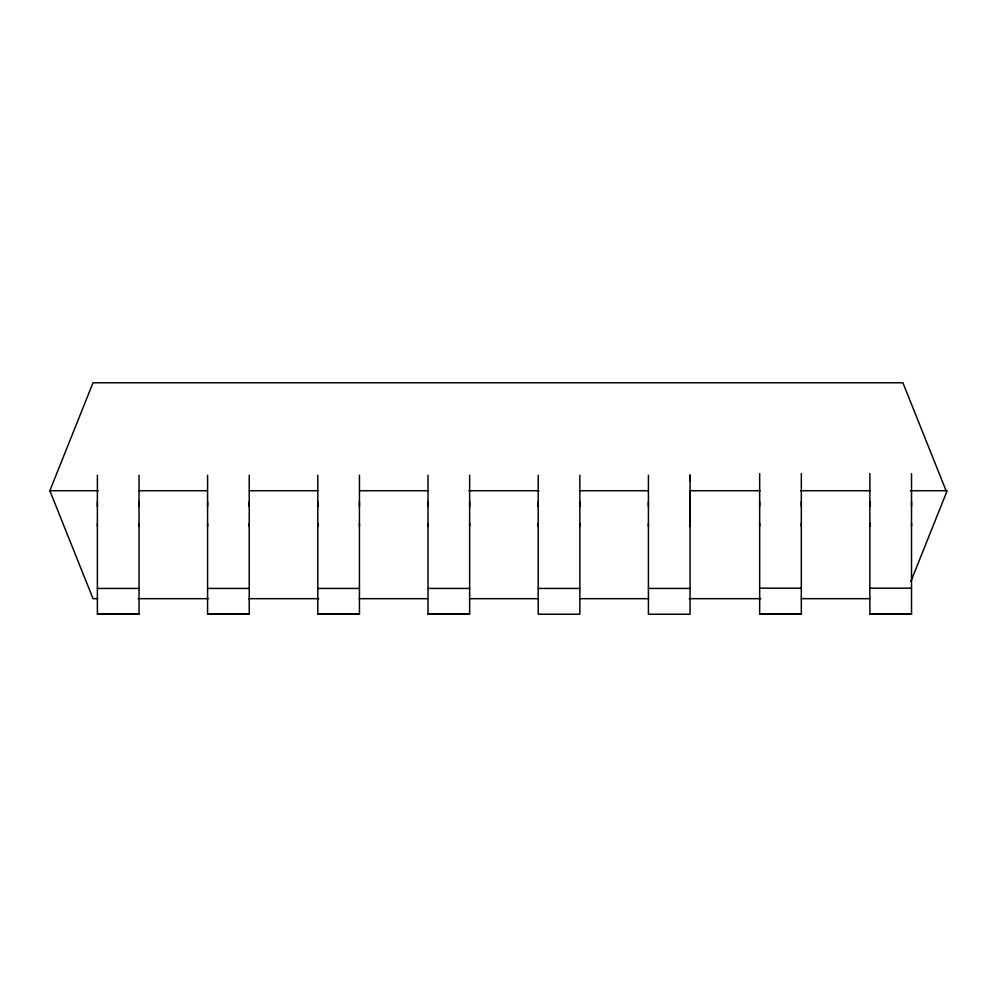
<?xml version="1.0" encoding="UTF-8"?>
<svg xmlns="http://www.w3.org/2000/svg" width="997" height="997" viewBox="0 0 997 997"><rect width="100%" height="100%" fill="white"/><g stroke="black" fill="none" stroke-linecap="round" stroke-linejoin="round"><path stroke-width="1.5" d="M97.382 526.428L97.394 475.257M139.032 526.428L139.044 475.27M207.588 526.428L207.6 475.257M249.238 526.428L249.25 475.27M317.794 526.428L317.806 475.257M359.443 526.428L359.456 475.27M428 526.428L428.012 475.257M469.649 526.428L469.662 475.27M538.206 526.428L538.218 475.257M579.855 526.428L579.868 475.27M648.411 526.428L648.424 475.257M690.061 526.428L690.061 474.921M759.664 526.179L759.677 473.625M801.314 526.179L801.326 473.637M869.87 526.179L869.883 473.625M911.52 526.179L911.532 473.637M97.706 598.674L93.033 598.674L49.85 490.723L93.033 382.773L902.908 382.773L946.091 490.723M910.884 581.413L947.15 490.723L910.398 490.723M49.85 490.723L98.142 490.723M138.633 490.723L207.189 490.723M249.225 490.723L317.794 490.723M359.83 490.723L428.398 490.723M468.864 490.723L539.003 490.723M579.456 490.723L648.05 490.723M760.213 490.723L690.049 490.723L690.061 614.227L648.411 614.227L648.411 523.575M800.716 490.723L870.057 490.723M759.664 588.193L801.314 588.193M869.87 588.193L911.52 588.193M97.382 588.442L139.032 588.442M207.588 588.442L249.238 588.442M317.794 588.442L359.443 588.442M428 588.442L469.649 588.442M538.206 588.442L579.855 588.442M648.411 588.442L690.061 588.442M138.172 598.674L208.211 598.674M248.677 598.674L318.728 598.674M359.194 598.674L427.676 598.674M469.699 598.674L538.193 598.674M580.217 598.674L648.698 598.674M689.176 598.674L760.773 598.674M801.239 598.674L869.72 598.674M97.382 613.978L139.032 613.978M207.588 613.978L249.238 613.978M317.794 613.978L359.443 613.978M428 613.978L469.649 613.978M759.664 613.978L801.314 613.978M869.87 613.978L911.52 613.978M690.074 475.27L690.074 480.766M911.532 501.703L911.532 506.189M911.52 523.325L911.52 614.227L869.87 614.227L869.87 523.313M869.87 501.69L869.87 506.177M801.326 501.703L801.326 506.189M801.314 523.325L801.314 614.227L759.664 614.227L759.664 523.313M759.664 501.69L759.664 506.177M648.411 501.94L648.411 506.426M579.855 501.952L579.855 506.439M579.855 523.575L579.855 614.227L538.206 614.227L538.206 523.575M538.206 501.94L538.206 506.426M469.649 501.952L469.649 506.439M469.649 523.575L469.649 614.227L428 614.227L428 523.575M428 501.94L428 506.426M359.443 501.952L359.443 506.439M359.443 523.575L359.443 614.227L317.794 614.227L317.794 523.575M317.794 501.94L317.794 506.426M249.238 501.952L249.238 506.439M249.238 523.575L249.238 614.227L207.588 614.227L207.588 523.575M207.588 501.94L207.588 506.426M139.032 501.952L139.032 506.439M139.032 523.575L139.032 614.227L97.382 614.227L97.382 523.575M97.382 501.94L97.382 506.426"/></g></svg>
